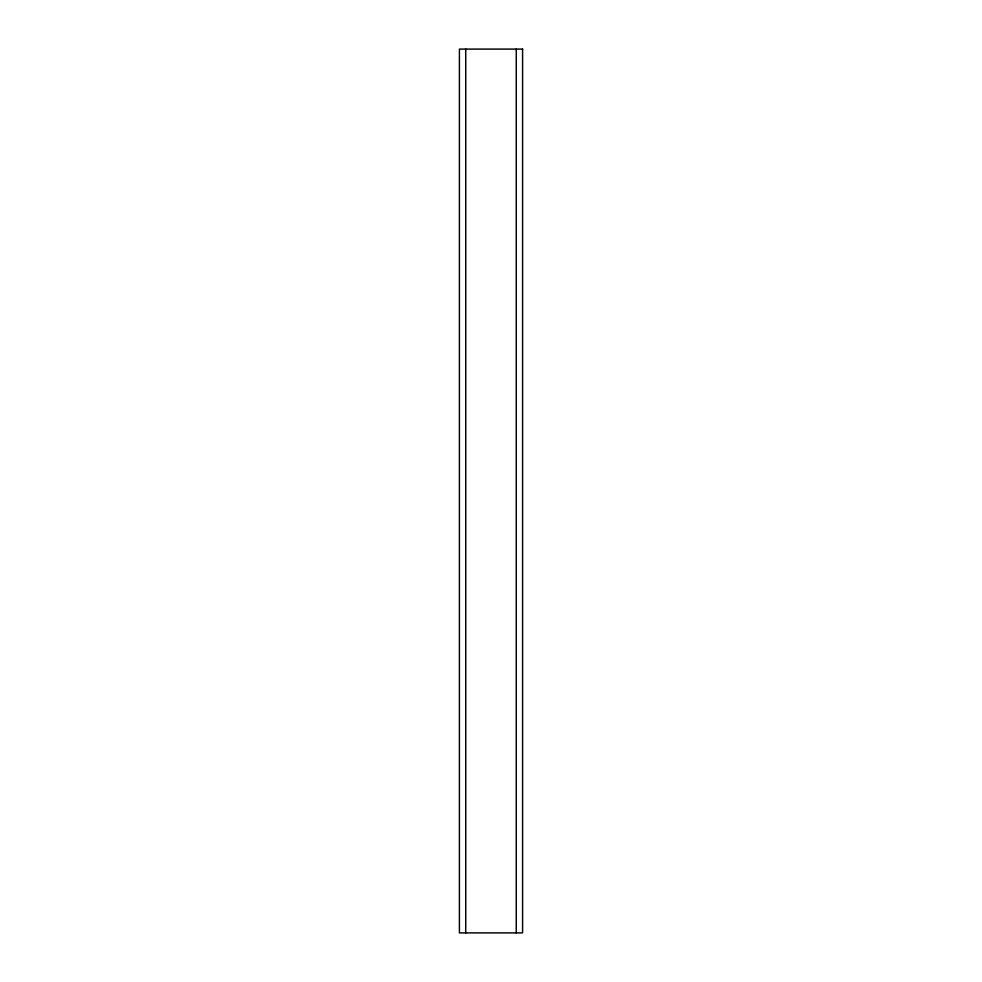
<?xml version="1.0" encoding="UTF-8"?>
<svg xmlns="http://www.w3.org/2000/svg" width="982" height="982" viewBox="0 0 982 982"><rect width="100%" height="100%" fill="white"/><g stroke="black" fill="none" stroke-linecap="round" stroke-linejoin="round"><path stroke-width="1.47" d="M516.262 49.1L516.262 932.9M465.738 49.1L465.738 932.9M522.584 49.1L459.416 49.1L459.416 932.9L522.584 932.9L522.584 49.1"/></g></svg>
